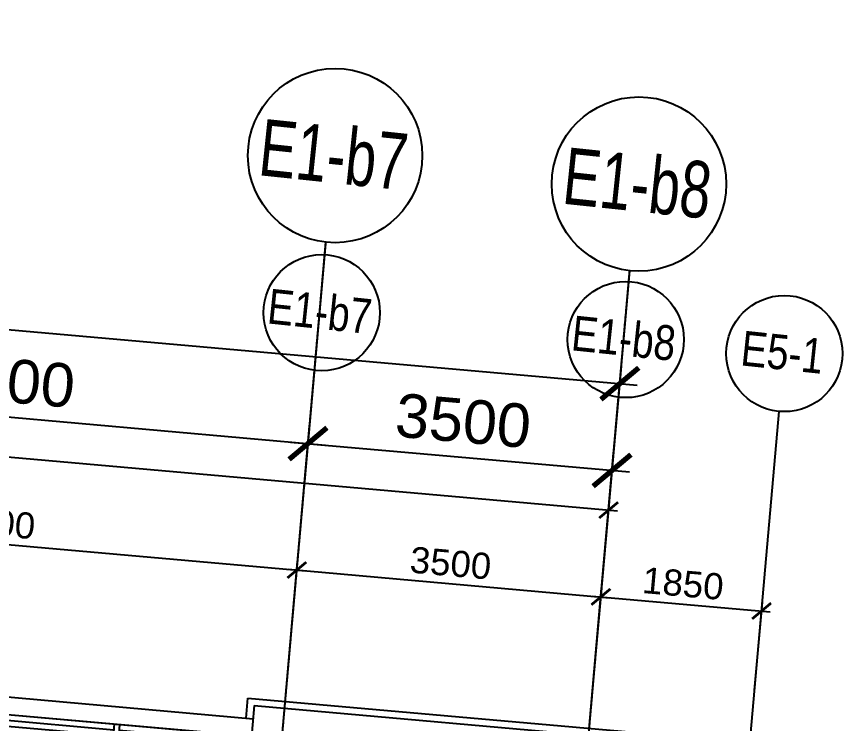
# Model space of a CAD drawing. Header units: millimetres. Extents: x -174040 to 151923, y -227569 to 142020.
# Drawn here: x -73562 to -64090, y 57457 to 65568 of the extents above; entities that cross this region are included whole.
import ezdxf
from ezdxf.enums import TextEntityAlignment as Align

# ---------------------------------------------------------------- set-up
doc = ezdxf.new("R2010")
doc.units = ezdxf.units.MM
doc.header["$LTSCALE"] = 5
doc.linetypes.add('E-RG-1F$0$$0$DOTE', pattern=[2.42, 2, -0.2, 0.02, -0.2])
for name, color, linetype in [('00外装饰面', 21, 'Continuous'), ('A—墙体', 7, 'Continuous'), ('A—文字索引', 40, 'Continuous'), ('A—轴线、尺寸', 1, 'Continuous'), ('A—门窗', 135, 'Continuous'), ('E-RG-2F-300xp$0$E-RG-1F$0$A-DIMS-100', 1, 'Continuous'), ('轴线100', 1, 'Continuous')]:
    doc.layers.add(name, color=color, linetype=linetype)
doc.layers.add('E1-RI-3F$0$A-GLAZ-CWMG', color=3, linetype='Continuous', lineweight=5)
doc.styles.add('ARIAL', font='arial.ttf')
doc.dimstyles.new('200', dxfattribs={"dimscale": 200, "dimtxt": 2.5, "dimasz": 2, "dimexe": 1, "dimexo": 1, "dimgap": 0.8, "dimtad": 1, "dimdec": 0, "dimdsep": 46, "dimtxsty": 'ARIAL', "dimblk1": 'ARCHTICK', "dimblk2": 'ARCHTICK', "dimsah": 1, "dimcen": -0.9, "dimdle": 1, "dimclrd": 256, "dimclre": 256, "dimclrt": 40, "dimaunit": 1, "dimadec": 0, "dimazin": 0, "dimtfac": 0.35, "dimtdec": 0, "dimtix": 1, "dimtmove": 2, "dimatfit": 3, "dimldrblk": 'ARCHTICK', "dimfxl": 0, "dimtvp": 0.8, "dimtolj": 1, "dimtzin": 0, "dimarcsym": 0})
doc.dimstyles.new('副本 100', dxfattribs={"dimscale": 100, "dimtxt": 2.5, "dimasz": 2, "dimexe": 1, "dimexo": 1, "dimgap": 0.8, "dimtad": 1, "dimdec": 0, "dimdsep": 46, "dimtxsty": 'ARIAL', "dimblk1": 'ARCHTICK', "dimblk2": 'ARCHTICK', "dimsah": 1, "dimcen": -0.9, "dimdle": 1, "dimclrd": 256, "dimclre": 256, "dimclrt": 40, "dimaunit": 1, "dimadec": 0, "dimazin": 0, "dimtfac": 0.35, "dimtdec": 0, "dimtix": 1, "dimtmove": 2, "dimatfit": 3, "dimldrblk": 'ARCHTICK', "dimfxl": 0, "dimtvp": 0.8, "dimtolj": 1, "dimtzin": 0, "dimarcsym": 0})

# ---------------------------------------------------------------- blocks, each defined once
blk = doc.blocks.new('_ArchTick')
at = {"color": 0, "linetype": 'ByBlock', "const_width": 0.15}
blk.add_lwpolyline([(-0.5, -0.5), (0.5, 0.5)], dxfattribs=at)
blk = doc.blocks.new('*D197')
at = {"layer": 'A—轴线、尺寸', "linetype": 'ByBlock', "lineweight": -2}
for p, q in [((-77614.7, 56504.2), (-77174.4, 61484.4)), ((-77391.3, 61302.8), (-70020, 60651.1)), ((-70641.9, 55887.8), (-70201.6, 60868))]:
    blk.add_line(p, q, dxfattribs=at)
at = {"layer": 'Defpoints', "color": 0, "linetype": 'ByBlock'}
for p in [(-70219.2, 60668.8), (-77632.3, 56305), (-70659.5, 55688.6)]:
    blk.add_point(p, dxfattribs=at)
at = {"layer": 'A—轴线、尺寸', "linetype": 'ByBlock', "lineweight": -2, "xscale": 400, "yscale": 400, "zscale": 400}
for p, rotation in [((-77192, 61285.2), 174.9478286028069), ((-70219.2, 60668.8), 354.9478286028069)]:
    blk.add_blockref('_ArchTick', p, dxfattribs=dict(at, rotation=rotation))
at = {"layer": 'A—轴线、尺寸', "color": 40, "linetype": 'ByBlock', "insert": (-73669.1, 61390.6), "char_height": 500, "attachment_point": 5, "rotation": 354.94783, "style": 'ARIAL'}
blk.add_mtext('\\A1;7000', dxfattribs=at)
blk = doc.blocks.new('*D198')
at = {"layer": 'A—轴线、尺寸', "linetype": 'ByBlock', "lineweight": -2}
for p, q in [((-70641.9, 55887.8), (-70201.6, 60868)), ((-70418.4, 60686.4), (-66533.6, 60342.9)), ((-67155.5, 55579.6), (-66715.2, 60559.8))]:
    blk.add_line(p, q, dxfattribs=at)
at = {"layer": 'Defpoints', "color": 0, "linetype": 'ByBlock'}
for p in [(-66732.8, 60360.5), (-70659.5, 55688.6), (-67173.1, 55380.3)]:
    blk.add_point(p, dxfattribs=at)
at = {"layer": 'A—轴线、尺寸', "linetype": 'ByBlock', "lineweight": -2, "xscale": 400, "yscale": 400, "zscale": 400}
for p, rotation in [((-70219.2, 60668.8), 174.9478286028069), ((-66732.8, 60360.5), 354.9478286028069)]:
    blk.add_blockref('_ArchTick', p, dxfattribs=dict(at, rotation=rotation))
at = {"layer": 'A—轴线、尺寸', "color": 40, "linetype": 'ByBlock', "insert": (-68439.4, 60928.5), "char_height": 500, "attachment_point": 5, "rotation": 354.94783, "style": 'ARIAL'}
blk.add_mtext('\\A1;3500', dxfattribs=at)
blk = doc.blocks.new('*D203')
at = {"layer": 'A—轴线、尺寸', "linetype": 'ByBlock', "lineweight": -2}
for p, q in [((-112521.4, 59088.2), (-111949, 65562.6)), ((-112165.9, 65381), (-66444.2, 61338.9)), ((-67198.2, 55081.4), (-66625.8, 61555.7))]:
    blk.add_line(p, q, dxfattribs=at)
at = {"layer": 'Defpoints', "color": 0, "linetype": 'ByBlock'}
for p in [(-66643.4, 61356.5), (-112539, 58889), (-67215.8, 54882.1)]:
    blk.add_point(p, dxfattribs=at)
at = {"layer": 'A—轴线、尺寸', "linetype": 'ByBlock', "lineweight": -2, "xscale": 400, "yscale": 400, "zscale": 400}
for p, rotation in [((-111966.6, 65363.4), 174.9478286028069), ((-66643.4, 61356.5), 354.9478286028069)]:
    blk.add_blockref('_ArchTick', p, dxfattribs=dict(at, rotation=rotation))
at = {"layer": 'A—轴线、尺寸', "color": 40, "linetype": 'ByBlock', "insert": (-89268.4, 63773.6), "char_height": 500, "attachment_point": 5, "rotation": 354.94783, "style": 'ARIAL'}
blk.add_mtext('\\A1;45500', dxfattribs=at)
blk = doc.blocks.new('E1-RI-3F$0$ERWEW')
at = {"layer": 'A—门窗'}
for p, q in [((12241777.5, -5091274.3), (12241777.5, -5091474.3)), ((12241777.5, -5091274.3), (12247777.5, -5091274.3)), ((12241837.5, -5091274.3), (12241837.5, -5091474.3)), ((12241837.5, -5091341), (12243147.5, -5091341)), ((12243147.5, -5091274.3), (12243147.5, -5091474.3)), ((12243207.5, -5091274.3), (12243207.5, -5091474.3)), ((12243207.5, -5091341), (12243947.5, -5091341)), ((12243947.5, -5091274.3), (12243947.5, -5091474.3)), ((12244007.5, -5091274.3), (12244007.5, -5091474.3)), ((12244007.5, -5091341), (12244747.5, -5091341)), ((12244747.5, -5091274.3), (12244747.5, -5091474.3)), ((12244807.5, -5091274.3), (12244807.5, -5091474.3)), ((12244807.5, -5091341), (12246347.5, -5091341)), ((12246347.5, -5091274.3), (12246347.5, -5091474.3)), ((12246407.5, -5091274.3), (12246407.5, -5091474.3)), ((12246407.5, -5091341), (12247717.5, -5091341)), ((12247717.5, -5091274.3), (12247717.5, -5091474.3)), ((12247777.5, -5091274.3), (12247777.5, -5091474.3)), ((12241837.5, -5091407.7), (12243147.5, -5091407.7)), ((12243207.5, -5091407.7), (12243947.5, -5091407.7)), ((12244007.5, -5091407.7), (12244747.5, -5091407.7)), ((12244807.5, -5091407.7), (12246347.5, -5091407.7)), ((12246407.5, -5091407.7), (12247717.5, -5091407.7)), ((12241777.5, -5091474.3), (12247777.5, -5091474.3))]:
    blk.add_line(p, q, dxfattribs=at)
blk = doc.blocks.new('*D467')
at = {"layer": 'Defpoints', "color": 0, "linetype": 'ByBlock'}
for p in [(-190864.8, 59738.2), (-198277.9, 55374.5), (-191305.1, 54758)]:
    blk.add_point(p, dxfattribs=at)
at = {"layer": '轴线100', "linetype": 'ByBlock', "lineweight": -2}
for p, q in [((-198269.1, 55474.1), (-197828.8, 60454.3)), ((-197937.2, 60363.5), (-190765.2, 59729.4)), ((-191296.3, 54857.6), (-190856, 59837.8))]:
    blk.add_line(p, q, dxfattribs=at)
at = {"layer": '轴线100', "linetype": 'ByBlock', "lineweight": -2, "xscale": 200, "yscale": 200, "zscale": 200}
for p, rotation in [((-197837.6, 60354.7), 174.9478286063447), ((-190864.8, 59738.2), 354.9478286063447)]:
    blk.add_blockref('_ArchTick', p, dxfattribs=dict(at, rotation=rotation))
at = {"layer": '轴线100', "color": 40, "linetype": 'ByBlock', "insert": (-194330.7, 60278.7), "char_height": 300, "attachment_point": 5, "rotation": 354.94783, "style": 'ARIAL'}
blk.add_mtext('\\A1;7000', dxfattribs=at)
blk = doc.blocks.new('*D468')
at = {"layer": 'Defpoints', "color": 0, "linetype": 'ByBlock'}
for p in [(-187378.4, 59430), (-191305.1, 54758), (-187818.7, 54449.8)]:
    blk.add_point(p, dxfattribs=at)
at = {"layer": '轴线100', "linetype": 'ByBlock', "lineweight": -2}
for p, q in [((-191296.3, 54857.6), (-190856, 59837.8)), ((-190964.4, 59747), (-187278.8, 59421.2)), ((-187809.9, 54549.4), (-187369.6, 59529.6))]:
    blk.add_line(p, q, dxfattribs=at)
at = {"layer": '轴线100', "linetype": 'ByBlock', "lineweight": -2, "xscale": 200, "yscale": 200, "zscale": 200}
for p, rotation in [((-190864.8, 59738.2), 174.9478286063447), ((-187378.4, 59430), 354.9478286063447)]:
    blk.add_blockref('_ArchTick', p, dxfattribs=dict(at, rotation=rotation))
at = {"layer": '轴线100', "color": 40, "linetype": 'ByBlock', "insert": (-189101.1, 59816.5), "char_height": 300, "attachment_point": 5, "rotation": 354.94783, "style": 'ARIAL'}
blk.add_mtext('\\A1;3500', dxfattribs=at)
blk = doc.blocks.new('*D474')
at = {"layer": 'Defpoints', "color": 0, "linetype": 'ByBlock'}
for p in [(-187289, 60426), (-233184.6, 57958.5), (-187861.4, 53951.6)]:
    blk.add_point(p, dxfattribs=at)
at = {"layer": '轴线100', "linetype": 'ByBlock', "lineweight": -2}
for p, q in [((-233175.8, 58058.1), (-232603.4, 64532.5)), ((-232711.8, 64441.6), (-187189.4, 60417.2)), ((-187852.6, 54051.2), (-187280.2, 60525.6))]:
    blk.add_line(p, q, dxfattribs=at)
at = {"layer": '轴线100', "linetype": 'ByBlock', "lineweight": -2, "xscale": 200, "yscale": 200, "zscale": 200}
for p, rotation in [((-232612.2, 64432.8), 174.9478286063447), ((-187289, 60426), 354.9478286063447)]:
    blk.add_blockref('_ArchTick', p, dxfattribs=dict(at, rotation=rotation))
at = {"layer": '轴线100', "color": 40, "linetype": 'ByBlock', "insert": (-209930.1, 62661.7), "char_height": 300, "attachment_point": 5, "rotation": 354.94783, "style": 'ARIAL'}
blk.add_mtext('\\A1;45500', dxfattribs=at)
blk = doc.blocks.new('*D551')
at = {"layer": 'Defpoints', "color": 0, "linetype": 'ByBlock'}
for p in [(-185535.1, 59268.4), (-187466.9, 58421.8), (-185624.4, 58258.9)]:
    blk.add_point(p, dxfattribs=at)
at = {"layer": '轴线100', "linetype": 'ByBlock', "lineweight": -2}
for p, q in [((-187458.1, 58521.4), (-187368.8, 59530.9)), ((-187477.2, 59440.1), (-185435.5, 59259.6)), ((-185615.6, 58358.5), (-185526.3, 59368.1))]:
    blk.add_line(p, q, dxfattribs=at)
at = {"layer": '轴线100', "linetype": 'ByBlock', "lineweight": -2, "xscale": 200, "yscale": 200, "zscale": 200}
for p, rotation in [((-187377.6, 59431.3), 174.9478285868591), ((-185535.1, 59268.4), 354.9478285868591)]:
    blk.add_blockref('_ArchTick', p, dxfattribs=dict(at, rotation=rotation))
at = {"layer": '轴线100', "color": 40, "linetype": 'ByBlock', "insert": (-186435.8, 59582.1), "char_height": 300, "attachment_point": 5, "rotation": 354.94783, "style": 'ARIAL'}
blk.add_mtext('\\A1;1850', dxfattribs=at)
blk = doc.blocks.new('A$C1C9D1350')
at = {"layer": '轴线100', "linetype": 'E-RG-1F$0$$0$DOTE'}
for p, q in [((-192404.7, 42312.8), (-190661.6, 62029.2)), ((-188918.2, 42004.6), (-187175.2, 61721))]:
    blk.add_line(p, q, dxfattribs=at)
at = {"layer": '轴线100', "linetype": 'ByBlock'}
for p, q in [((-190774.3, 60753.5), (-190661.5, 62029.2)), ((-187288, 60445.3), (-187175.2, 61721)), ((-187075.8, 41841.7), (-185332.8, 61557.8))]:
    blk.add_line(p, q, dxfattribs=at)
for centre in [(-190579.2, 62690.8), (-185274, 62221.9)]:
    blk.add_circle(centre, 666.7, dxfattribs=at)
at = {"layer": '轴线100', "color": 40}
blk.add_circle((-187093, 62382.6), 666.7, dxfattribs=at)
at = {"layer": '轴线100', "color": 40, "style": 'ARIAL', "width": 0.8}
for s, p in [('E1-b7', (-190601.6, 62706.1)), ('E1-b8', (-187115.4, 62397.9)), ('E5-1', (-185296.4, 62237.2))]:
    blk.add_text(s, height=400, rotation=354, dxfattribs=at).set_placement(p, align=Align.MIDDLE_CENTER)
at = {"layer": '轴线100', "linetype": 'ByBlock'}
for base, p1, p2, picture, middle in [((-187289, 60426), (-233184.6, 57958.5), (-187861.4, 53951.6), '*D474', (-209930.1, 62661.7)), ((-190864.8, 59738.2), (-198277.9, 55374.5), (-191305.1, 54758), '*D467', (-194330.7, 60278.7)), ((-187378.4, 59430), (-191305.1, 54758), (-187818.7, 54449.8), '*D468', (-189101.1, 59816.5))]:
    dim = blk.add_linear_dim(base=base, p1=p1, p2=p2, angle=174.94783, dimstyle='副本 100', override={"dimtxt": 3}, dxfattribs=at)
    dim.commit()
    dim.dimension.update_dxf_attribs({"geometry": picture, "text_midpoint": middle})
dim = blk.add_aligned_dim(p1=(-187466.9, 58421.8), p2=(-185624.4, 58258.9), distance=1013.5, dimstyle='副本 100', override={"dimtxt": 3}, dxfattribs=at)
dim.commit()
dim.dimension.update_dxf_attribs({"geometry": '*D551', "text_midpoint": (-186435.8, 59582.1)})

msp = doc.modelspace()

# ---------------------------------------------------------------- linework, layer by layer
at = {"layer": '00外装饰面', "linetype": 'ByBlock', "ltscale": 5}
for p, q in [((-97963.2, 59909.4), (-70848.9, 57512.3)), ((-70928.6, 57519.4), (-70908.4, 57748.5)), ((-70908.4, 57748.5), (-66366.1, 57346.8))]:
    msp.add_line(p, q, dxfattribs=at)
at = {"layer": 'A—墙体'}
for p, q in [((-91934.4, 59175.6), (-70866.6, 57313.1)), ((-70835.7, 57661.7), (-70884.2, 57113.9)), ((-70835.7, 57661.7), (-70884.2, 57113.9)), ((-70835.7, 57661.7), (-66452.9, 57274.2)), ((-70835.7, 57661.7), (-66452.9, 57274.2))]:
    msp.add_line(p, q, dxfattribs=at)
at = {"layer": 'A—轴线、尺寸', "linetype": 'E-RG-1F$0$$0$DOTE'}
for p, q in [((-71887.3, 41792.7), (-70016, 62959.7)), ((-68400.9, 41484.5), (-66529.6, 62651.5))]:
    msp.add_line(p, q, dxfattribs=at)
at = {"layer": 'A—轴线、尺寸', "linetype": 'ByBlock'}
for p, q in [((-70257, 60233.4), (-70016, 62959.7)), ((-66770.6, 59925.1), (-66529.6, 62651.5))]:
    msp.add_line(p, q, dxfattribs=at)
for centre in [(-69908.8, 63972.5), (-66424.1, 63645.9)]:
    msp.add_circle(centre, 1000, dxfattribs=at)
at = {"layer": 'E-RG-2F-300xp$0$E-RG-1F$0$A-DIMS-100', "ltscale": 3}
for p, q in [((-70257, 60233.4), (-70014.3, 62978.1)), ((-66770.6, 59925.1), (-66529.6, 62651.5))]:
    msp.add_line(p, q, dxfattribs=at)

# ---------------------------------------------------------------- block references
at = {"layer": 'E1-RI-3F$0$A-GLAZ-CWMG', "rotation": 354.9478286031769}
msp.add_blockref('E1-RI-3F$0$ERWEW', (-11822858.1, 6207394.3), dxfattribs=at)
at = {"layer": '轴线100'}
msp.add_blockref('A$C1C9D1350', (120517.4, -520.6), dxfattribs=at)

# ---------------------------------------------------------------- texts
at = {"layer": 'A—文字索引', "style": 'ARIAL', "width": 0.7}
for s, p in [('E1-b7', (-69925.6, 63984)), ('E1-b8', (-66440.9, 63657.4))]:
    msp.add_text(s, height=650, rotation=354, dxfattribs=at).set_placement(p, align=Align.MIDDLE_CENTER)

# ---------------------------------------------------------------- dimensions: what is measured, and where the dimension line sits
at = {"layer": 'A—轴线、尺寸', "linetype": 'ByBlock'}
for base, p1, p2, picture, middle in [((-66643.4, 61356.5), (-112539, 58889), (-67215.8, 54882.1), '*D203', (-89268.4, 63773.6)), ((-70219.2, 60668.8), (-77632.3, 56305), (-70659.5, 55688.6), '*D197', (-73669.1, 61390.6)), ((-66732.8, 60360.5), (-70659.5, 55688.6), (-67173.1, 55380.3), '*D198', (-68439.4, 60928.5))]:
    dim = msp.add_linear_dim(base=base, p1=p1, p2=p2, angle=174.94783, dimstyle='200', dxfattribs=at)
    dim.commit()
    dim.dimension.update_dxf_attribs({"geometry": picture, "text_midpoint": middle})

doc.saveas('drawing.dxf')
